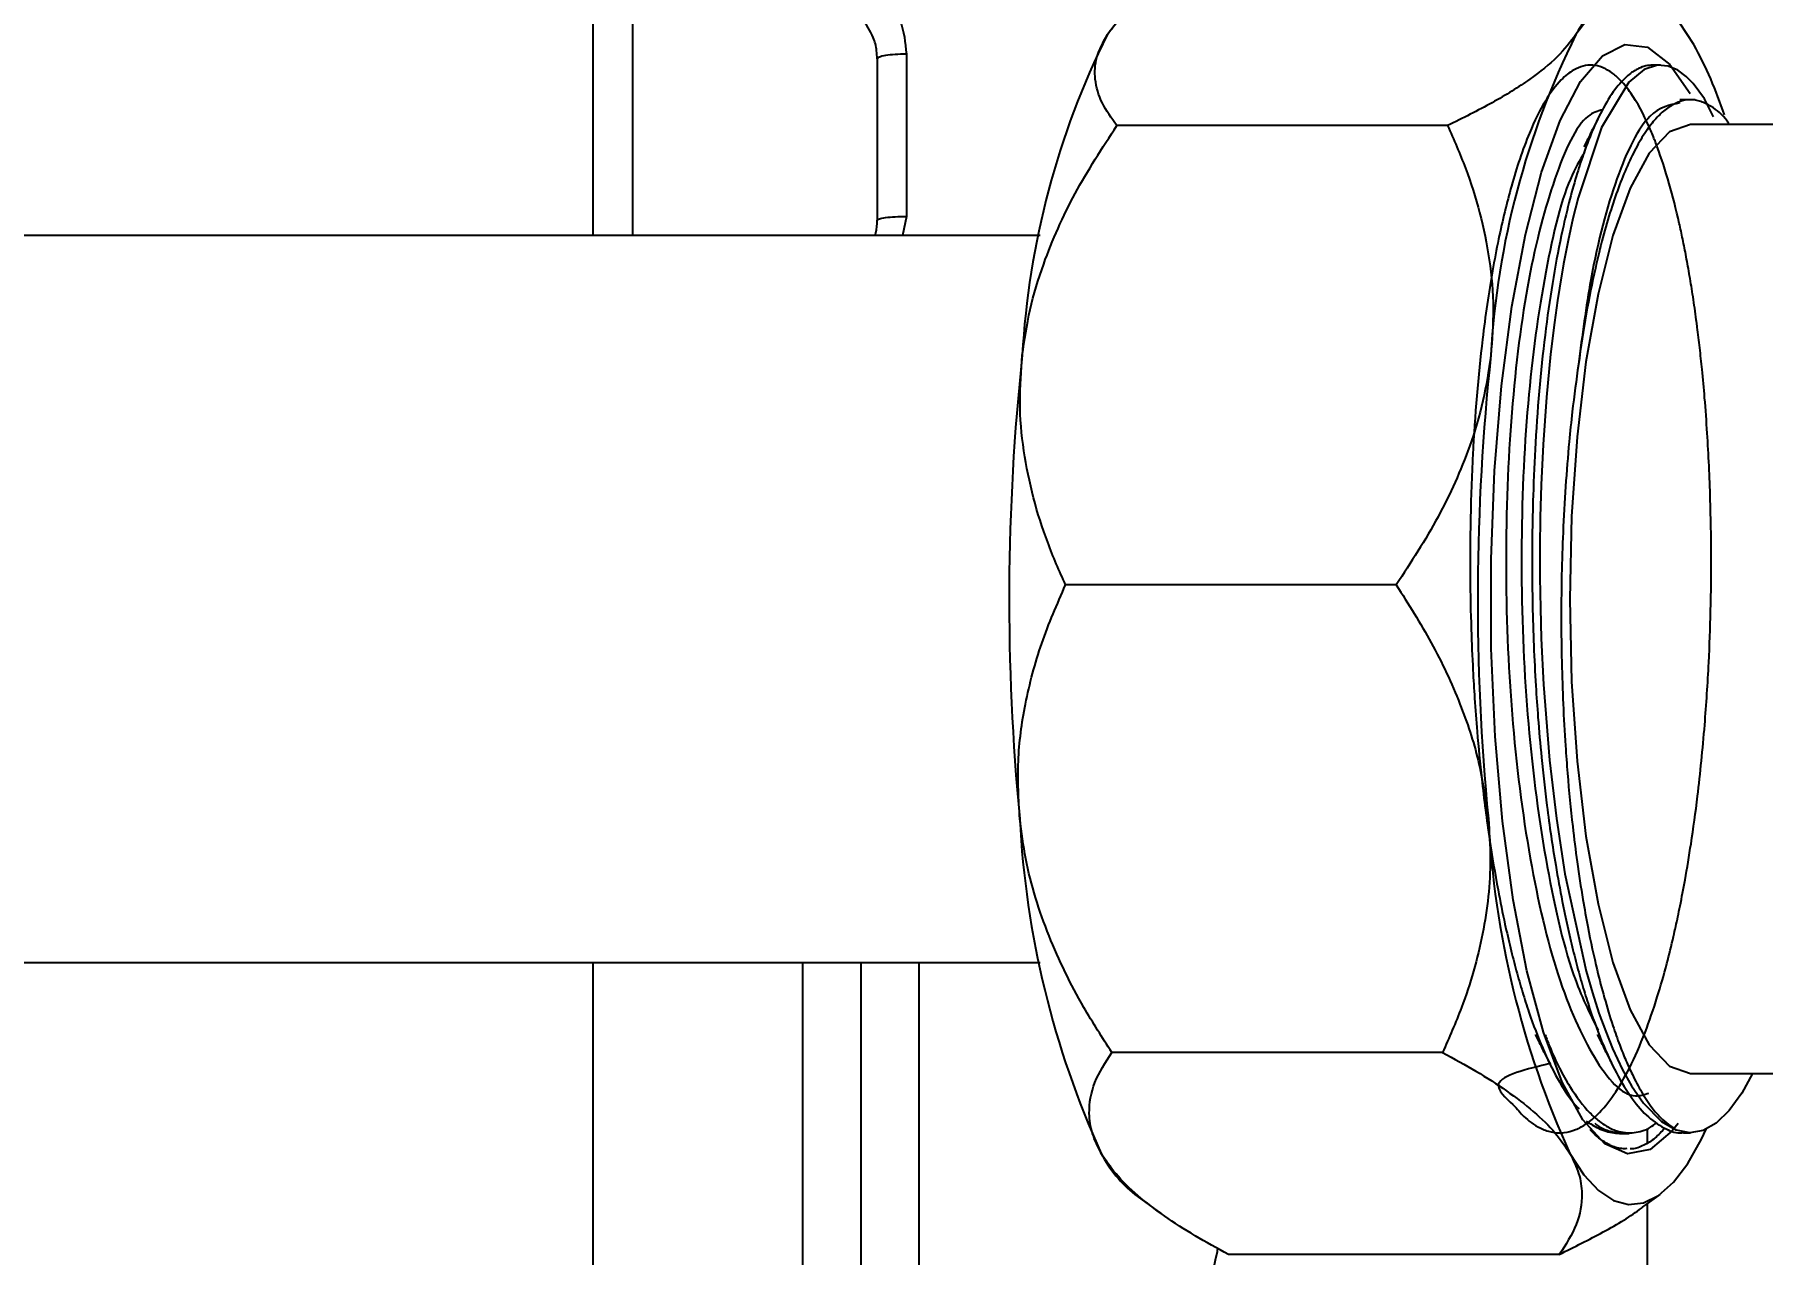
# Model space of a CAD drawing. Header units: millimetres. Extents: x 15 to 415, y 5 to 292.
# Drawn here: x 223.79 to 236.02, y 150.31 to 158.94 of the extents above; entities that cross this region are included whole.
import ezdxf

# ---------------------------------------------------------------- set-up
doc = ezdxf.new("R2010")
doc.units = ezdxf.units.MM
doc.styles.add('SLDTEXTSTYLE0', font='TXT', dxfattribs={"width": 0.75})
doc.dimstyles.new('SLDDIMSTYLE0', dxfattribs={"dimtxt": 3.5, "dimasz": 3.302, "dimexe": 0, "dimexo": 0.0625, "dimgap": 0.875, "dimtad": 1, "dimlfac": 3.5, "dimrnd": 1e-09, "dimzin": 12, "dimdsep": 46, "dimtxsty": 'SLDTEXTSTYLE0', "dimsah": 1, "dimcen": 0.09, "dimadec": 0, "dimazin": 3, "dimtfac": 1, "dimtofl": 0, "dimtmove": 0, "dimatfit": 3, "dimfxl": 0, "dimfrac": 2, "dimtolj": 1, "dimtzin": 12, "dimarcsym": 0})

# ---------------------------------------------------------------- blocks, each defined once
blk = doc.blocks.new('_D_7')
at = {"color": 7, "linetype": 'Continuous', "lineweight": 18}
for p, q in [((211.563, 172.946), (211.563, 106.82)), ((252.057, 125.011), (252.057, 106.82)), ((252.057, 107.82), (211.563, 107.82))]:
    blk.add_line(p, q, dxfattribs=at)
for points in [[(211.563, 107.82), (214.865, 107.312), (214.865, 108.328)], [(252.057, 107.82), (248.755, 108.328), (248.755, 107.312)]]:
    blk.add_solid(points, dxfattribs=at)
at = {"color": 7, "linetype": 'Continuous', "lineweight": 18, "insert": (225.917, 112.331), "char_height": 3.5, "attachment_point": 1, "style": 'SLDTEXTSTYLE0'}
blk.add_mtext('160', dxfattribs=at)

msp = doc.modelspace()

# ---------------------------------------------------------------- linework, layer by layer
at = {"color": 7, "linetype": 'Continuous', "lineweight": 25}
for p, q in [((227.7424, 157.5174), (227.7424, 159.5234)), ((229.7521, 158.7681), (229.7521, 157.6259)), ((229.9589, 158.801), (229.9589, 157.6531)), ((235.2943, 158.7232), (235.2394, 158.7232)), ((235.5411, 158.4777), (235.4315, 158.4777)), ((233.7885, 158.2958), (231.4484, 158.2958)), ((236.8193, 158.3031), (235.5067, 158.3031)), ((230.9047, 157.5174), (221.8285, 157.5174)), ((233.4253, 155.0456), (231.0851, 155.0456)), ((221.8285, 152.3745), (230.9047, 152.3745)), ((227.7424, 152.2317), (227.7424, 152.3745)), ((227.7424, 148.5722), (227.7424, 152.2317)), ((233.7527, 151.737), (231.4125, 151.737)), ((235.5067, 151.5888), (236.8193, 151.5888)), ((235.0201, 151.1687), (235.0749, 151.1687)), ((235.1996, 151.1989), (235.1996, 151.0948)), ((235.4588, 151.1687), (235.5067, 151.1687)), ((231.5758, 150.7334), (231.7319, 150.6184)), ((235.1921, 150.6593), (235.2927, 150.7334)), ((235.1996, 150.6648), (235.1996, 149.1802)), ((234.579, 150.3082), (232.2388, 150.3082))]:
    msp.add_line(p, q, dxfattribs=at)
at = {"color": 8, "linetype": 'Continuous', "lineweight": 25}
for p, q in [((228.0207, 159.2129), (228.0207, 157.5174)), ((229.9589, 157.6531), (229.9317, 157.5174)), ((229.2272, 148.9174), (229.2272, 152.3745)), ((229.6375, 152.3745), (229.6375, 148.8232)), ((230.0492, 148.4466), (230.0492, 152.3745))]:
    msp.add_line(p, q, dxfattribs=at)
at = {"color": 7, "linetype": 'Continuous', "lineweight": 25, "flags": 128}
for points in [[(235.5307, 158.8693), (235.4308, 159.0195), (235.3277, 159.1304), (235.2223, 159.201), (235.1156, 159.2307), (235.0087, 159.2191), (234.9026, 159.1663), (234.7984, 159.0729), (234.697, 158.9397)], [(231.5758, 159.1585), (231.4825, 159.0729), (231.381, 158.9397)], [(234.7299, 158.6069), (234.8839, 158.7881), (235.0433, 158.8698), (235.2039, 158.8499), (235.3617, 158.7288), (235.505, 158.5232)], [(235.671, 158.3585), (235.6053, 158.4847), (235.526, 158.5931), (235.4769, 158.6431), (235.4166, 158.6876), (235.3487, 158.7162), (235.2737, 158.7222), (235.1787, 158.6914), (235.0706, 158.6022), (234.8779, 158.2815), (234.7113, 157.7847), (234.6749, 157.6377), (234.6408, 157.482), (234.609, 157.318), (234.5797, 157.1462), (234.566, 157.0575), (234.5443, 156.9031), (234.5171, 156.6777), (234.4879, 156.3748), (234.4644, 156.0386), (234.4511, 155.7539), (234.4446, 155.5261), (234.4416, 155.3121), (234.4418, 155.0969), (234.445, 154.8812), (234.4513, 154.6657), (234.467, 154.3409), (234.5096, 153.8064), (234.5582, 153.3929), (234.6188, 153.0007), (234.7695, 152.3123), (234.8138, 152.1581), (234.8598, 152.0155), (234.9072, 151.8845), (234.9557, 151.765), (235.0266, 151.6144), (235.0903, 151.5009), (235.1744, 151.3789), (235.3031, 151.2485), (235.4086, 151.1884), (235.4086, 151.1884)], [(235.419, 151.2336), (235.3784, 151.1822), (235.2213, 151.0503), (235.0607, 151.0193), (234.901, 151.0901), (234.7462, 151.2606), (234.6004, 151.5267), (234.4673, 151.8813), (234.3504, 152.3152), (234.2528, 152.8173), (234.1768, 153.3746), (234.1246, 153.9725), (234.0974, 154.5956), (234.096, 155.2279), (234.1204, 155.8528), (234.17, 156.4542), (234.2434, 157.0166), (234.3389, 157.5253), (234.4538, 157.9672), (234.5853, 158.3309), (234.7299, 158.6069)], [(235.5067, 158.3031), (235.3585, 158.2521), (235.2148, 158.1006), (235.08, 157.8533), (234.9581, 157.5177), (234.8529, 157.1039), (234.7676, 156.6245), (234.7047, 156.0942), (234.6662, 155.5289), (234.6532, 154.9459), (234.6662, 154.363), (234.7047, 153.7977), (234.7676, 153.2674), (234.8529, 152.788), (234.9581, 152.3742), (235.08, 152.0386), (235.2148, 151.7913), (235.3585, 151.6398), (235.5067, 151.5888)], [(235.9469, 151.5888), (235.8705, 151.4501), (235.7816, 151.3267), (235.6901, 151.2382), (235.5968, 151.1853), (235.5027, 151.1687), (235.4086, 151.1884)], [(235.4875, 150.9522), (235.5851, 151.1238), (235.6191, 151.1946)], [(234.6537, 151.0226), (234.7536, 150.8724), (234.8568, 150.7615), (234.9622, 150.6909), (235.0688, 150.6612), (235.1757, 150.6728), (235.2818, 150.7256), (235.386, 150.819), (235.4875, 150.9522)]]:
    msp.add_lwpolyline(points, dxfattribs=at)
at = {"color": 7, "linetype": 'Continuous', "lineweight": 25}
for centre, radius, start, end in [((236.5839, 156.3445), 5.8142, 153.48974, 176.78439), ((239.8998, 156.3445), 5.8142, 153.48974, 176.78439), ((232.9733, 157.4623), 2.9188, 18.1519, 28.8181), ((246.8328, 154.9433), 16.1466, 173.85861, 185.51572), ((250.1487, 154.9433), 16.1466, 173.85861, 185.51572), ((237.2776, 153.7237), 6.5251, 182.92045, 204.4539), ((240.5935, 153.7237), 6.5251, 182.92045, 204.4539), ((232.127, 151.4295), 0.8879, 207.27757, 231.6289)]:
    msp.add_arc(centre, radius, start, end, dxfattribs=at)
for points, knots in [([(231.381, 158.9397), (231.4082, 158.9767), (231.4868, 159.0837), (231.7, 159.2602), (231.9909, 159.4375), (232.2055, 159.5426), (232.2895, 159.5837)], [0, 0, 0, 0, 0.1638321, 0.4746302, 0.7943879, 1, 1, 1, 1]), ([(234.6297, 159.5837), (234.6599, 159.5426), (234.7361, 159.4392), (234.7963, 159.262), (234.7803, 159.0856), (234.7181, 158.9767), (234.697, 158.9397)], [0, 0, 0, 0, 0.20561369, 0.51701168, 0.83616664, 1, 1, 1, 1]), ([(229.7991, 159.2273), (229.8434, 159.1663), (229.9358, 159.0392), (229.951, 158.8825), (229.9589, 158.801)], [0, 0, 0, 0, 0.4794038, 1, 1, 1, 1]), ([(229.7521, 158.7681), (229.7513, 158.7872), (229.7492, 158.8385), (229.7243, 158.9398), (229.6755, 159.0086), (229.6456, 159.0509)], [0, 0, 0, 0, 0.1865159, 0.5009295, 1, 1, 1, 1]), ([(231.4484, 158.2958), (231.4105, 158.3483), (231.3343, 158.4541), (231.2877, 158.6164), (231.2946, 158.7792), (231.3521, 158.8859), (231.381, 158.9397)], [0, 0, 0, 0, 0.262126, 0.5272899, 0.7614272, 1, 1, 1, 1]), ([(234.697, 158.9397), (234.6565, 158.8869), (234.5749, 158.7803), (234.3705, 158.6181), (234.1107, 158.4548), (233.8964, 158.349), (233.7885, 158.2958)], [0, 0, 0, 0, 0.2339983, 0.4727101, 0.7345837, 1, 1, 1, 1]), ([(234.5198, 151.6607), (234.3446, 151.6184), (234.0405, 151.545), (234.2576, 151.3716), (234.3161, 151.2914), (234.3838, 151.2372), (234.4475, 151.1977), (234.5261, 151.1697), (234.6099, 151.1656), (234.6938, 151.1875), (234.7724, 151.2305), (234.9026, 151.3394), (235.0442, 151.5457), (235.1817, 151.8583), (235.2693, 152.1117), (235.3355, 152.3435), (235.383, 152.5367), (235.4135, 152.6754), (235.4408, 152.808), (235.4731, 152.9777), (235.5156, 153.2342), (235.5651, 153.5968), (235.6084, 154.0263), (235.637, 154.4685), (235.6516, 154.8727), (235.6554, 155.2601), (235.6486, 155.6823), (235.6315, 156.0527), (235.6094, 156.3559), (235.591, 156.5564), (235.5732, 156.7226), (235.5597, 156.834), (235.5513, 156.8988), (235.549, 156.9161), (235.541, 156.9757), (235.5259, 157.0815), (235.5019, 157.2303), (235.4775, 157.3664), (235.453, 157.4902), (235.4143, 157.668), (235.356, 157.8972), (235.2991, 158.0727), (235.2633, 158.1683), (235.2454, 158.215), (235.188, 158.3538), (235.1085, 158.5004), (235.0201, 158.6105), (234.9528, 158.6716), (234.8862, 158.71), (234.8159, 158.7263), (234.748, 158.7203), (234.6732, 158.6894), (234.5829, 158.6175), (234.477, 158.4767), (234.3792, 158.2796), (234.3002, 158.0679), (234.2252, 157.8246), (234.1607, 157.5581), (234.1056, 157.2696), (234.0677, 157.0327), (234.0124, 156.6152), (233.9692, 156.1021), (233.949, 155.5281), (233.9465, 155.1132), (233.9535, 154.758), (233.9657, 154.4708), (233.98, 154.2302), (233.9996, 153.9722), (234.0325, 153.6348), (234.0814, 153.2576), (234.1385, 152.9173), (234.1896, 152.6651), (234.233, 152.4759), (234.2743, 152.3152), (234.3179, 152.1633), (234.4093, 151.8781), (234.5296, 151.6032), (234.6529, 151.4066), (234.7052, 151.3524), (234.7184, 151.3387)], [0, 0, 0, 0, 0.0215232, 0.0373724, 0.049282, 0.05725, 0.0667016, 0.0783551, 0.0922097, 0.1040239, 0.1157735, 0.1274586, 0.1631684, 0.1823556, 0.1985052, 0.2121226, 0.2224774, 0.2295683, 0.2333947, 0.2422924, 0.2541888, 0.2690828, 0.2905038, 0.3086139, 0.3234112, 0.3395245, 0.3554893, 0.3749639, 0.3857346, 0.3945823, 0.4015068, 0.4082864, 0.4100531, 0.410668, 0.4107377, 0.4185349, 0.4259462, 0.4329716, 0.4396111, 0.4458647, 0.4626917, 0.4809282, 0.4823621, 0.4846638, 0.4918701, 0.5166705, 0.5292807, 0.539399, 0.5521544, 0.5637625, 0.5753706, 0.5869788, 0.602335, 0.6225729, 0.6441553, 0.6582656, 0.6710842, 0.6931658, 0.7049959, 0.7167655, 0.7284746, 0.7641856, 0.7832445, 0.799465, 0.8145816, 0.8262243, 0.8343914, 0.8440988, 0.8582273, 0.8770914, 0.8937071, 0.9056885, 0.9144793, 0.9232701, 0.9320609, 0.9408517, 0.9759425, 0.9939262, 1, 1, 1, 1]), ([(235.2394, 158.723), (235.2231, 158.722), (235.1899, 158.72), (235.1347, 158.6997), (235.0696, 158.6585), (234.9899, 158.5785), (234.9037, 158.4515), (234.8231, 158.2883), (234.7579, 158.1211), (234.7031, 157.9547), (234.6515, 157.7715), (234.5939, 157.5299), (234.5356, 157.2272), (234.4637, 156.7399), (234.4159, 156.2147), (234.3934, 155.7096), (234.3873, 155.4208), (234.3859, 155.1621), (234.3886, 154.9036), (234.3974, 154.6159), (234.4108, 154.3504), (234.429, 154.0858), (234.454, 153.8012), (234.4939, 153.448), (234.5438, 153.108), (234.5893, 152.8588), (234.6239, 152.6878), (234.6552, 152.5452), (234.6952, 152.3825), (234.7374, 152.2281), (234.827, 151.9344), (234.9793, 151.5623), (235.1716, 151.295), (235.3289, 151.1938), (235.4127, 151.1628), (235.454, 151.1705), (235.4588, 151.1713)], [0, 0, 0, 0, 0.0174044, 0.0355792, 0.0593354, 0.0879758, 0.1237093, 0.1576067, 0.1843922, 0.2063236, 0.2306789, 0.2574576, 0.2943589, 0.3309464, 0.4054995, 0.437924, 0.4625501, 0.4793743, 0.5036406, 0.527907, 0.5521736, 0.57127, 0.5960963, 0.6266504, 0.6662452, 0.6918196, 0.701074, 0.7192664, 0.7374589, 0.7556514, 0.7738439, 0.847647, 0.9221908, 0.9615032, 0.9955896, 1, 1, 1, 1]), ([(235.7828, 158.3031), (235.7782, 158.3102), (235.7369, 158.3726), (235.6687, 158.4245), (235.5806, 158.4703), (235.5052, 158.4818), (235.4291, 158.4689), (235.3536, 158.4303), (235.2798, 158.3673), (235.2078, 158.2807), (235.137, 158.1692), (235.0691, 158.0346), (235.0047, 157.8791), (234.944, 157.7035), (234.8866, 157.5062), (234.8269, 157.2619), (234.767, 156.9658), (234.7319, 156.7264), (234.7142, 156.6058)], [0, 0, 0, 0, 0.011976, 0.1058749, 0.1652917, 0.225121, 0.2862514, 0.3478315, 0.4072483, 0.4670776, 0.5282081, 0.5897881, 0.6492049, 0.7090343, 0.7701647, 0.8317448, 0.915292, 1, 1, 1, 1]), ([(234.886, 158.4076), (234.8507, 158.3977), (234.7292, 158.3635), (234.5422, 157.9573), (234.3513, 157.2402), (234.2294, 156.2874), (234.1879, 155.2119), (234.2311, 154.1082), (234.3603, 153.0898), (234.562, 152.2378), (234.8213, 151.6664), (235.0497, 151.3978), (235.1804, 151.4398), (235.2115, 151.4498)], [0, 0, 0, 0, 0.0424173, 0.1462334, 0.2478072, 0.3510864, 0.4542155, 0.5558949, 0.6597232, 0.7614417, 0.8645197, 0.9678426, 1, 1, 1, 1]), ([(235.4321, 158.4559), (235.3603, 158.442), (235.2018, 158.4113), (234.9812, 157.9626), (234.8093, 157.3252), (234.7414, 156.812), (234.7142, 156.6058)], [0, 0, 0, 0, 0.2389765, 0.5277542, 0.8102946, 1, 1, 1, 1]), ([(234.8618, 158.3645), (234.8437, 158.3281), (234.8075, 158.2554), (234.7712, 158.1825), (234.753, 158.146)], [0, 0, 0, 0, 0.5000085, 1, 1, 1, 1]), ([(230.7789, 156.6707), (230.7948, 156.7784), (230.8269, 156.9955), (230.9449, 157.3811), (231.1412, 157.8231), (231.3453, 158.1372), (231.4484, 158.2958)], [0, 0, 0, 0, 0.1893593, 0.3812577, 0.6874988, 1, 1, 1, 1]), ([(233.7885, 158.2958), (233.8324, 158.196), (233.9205, 157.9959), (234.0211, 157.6787), (234.0898, 157.3465), (234.12, 157.0079), (234.103, 156.7806), (234.0948, 156.6707)], [0, 0, 0, 0, 0.1977545, 0.3966796, 0.6005789, 0.8069359, 1, 1, 1, 1]), ([(234.7573, 158.1073), (234.7232, 158.0498), (234.6112, 157.8607), (234.4624, 157.2254), (234.3387, 156.2913), (234.2978, 155.2113), (234.3404, 154.1069), (234.4711, 153.0957), (234.6463, 152.3119), (234.7934, 152.0151), (234.853, 151.8947)], [0, 0, 0, 0, 0.0609716, 0.2002876, 0.3419428, 0.4833919, 0.6228528, 0.7652609, 0.9047754, 1, 1, 1, 1]), ([(229.7366, 157.5174), (229.7388, 157.5239), (229.7506, 157.5589), (229.7514, 157.5959), (229.7521, 157.6259)], [0, 0, 0, 0, 0.1879519, 1, 1, 1, 1]), ([(231.0851, 155.0456), (231.0412, 155.1453), (230.9531, 155.3455), (230.8526, 155.6627), (230.7839, 155.9949), (230.7537, 156.3334), (230.7707, 156.5608), (230.7789, 156.6707)], [0, 0, 0, 0, 0.19775454, 0.39667957, 0.60057886, 0.80693592, 1, 1, 1, 1]), ([(234.0948, 156.6707), (234.0789, 156.5629), (234.0468, 156.3459), (233.9287, 155.9602), (233.7325, 155.5182), (233.5284, 155.2042), (233.4253, 155.0456)], [0, 0, 0, 0, 0.1893593, 0.3812577, 0.6874988, 1, 1, 1, 1]), ([(234.7142, 156.6058), (234.699, 156.4951), (234.6745, 156.3175), (234.6343, 155.9247), (234.6079, 155.5378), (234.5954, 155.1425), (234.5915, 154.8355), (234.5944, 154.529), (234.6054, 154.2008), (234.6198, 153.9389), (234.6413, 153.6483), (234.6682, 153.3721), (234.7056, 153.0751), (234.7417, 152.839), (234.7881, 152.581), (234.8385, 152.3475), (234.8987, 152.1158), (234.9523, 151.9394), (235.0039, 151.7936), (235.0501, 151.6787), (235.1015, 151.5657), (235.1634, 151.45), (235.23, 151.3508), (235.3122, 151.253), (235.3703, 151.2141), (235.4086, 151.1884)], [0, 0, 0, 0, 0.0527149, 0.0845585, 0.177378, 0.2195211, 0.2514054, 0.3062032, 0.3478058, 0.3900735, 0.4184018, 0.4746531, 0.5137805, 0.557211, 0.5899804, 0.64623, 0.6853453, 0.7287331, 0.7614596, 0.7900411, 0.818763, 0.8585991, 0.902803, 0.9361523, 1, 1, 1, 1]), ([(230.761, 153.3913), (230.7535, 153.5269), (230.7384, 153.8009), (230.7956, 154.2175), (230.9072, 154.637), (231.0256, 154.9088), (231.0851, 155.0456)], [0, 0, 0, 0, 0.2339983, 0.4727101, 0.7345837, 1, 1, 1, 1]), ([(233.4253, 155.0456), (233.5109, 154.9105), (233.6831, 154.6388), (233.8769, 154.2219), (234.0177, 153.8036), (234.057, 153.5296), (234.0769, 153.3913)], [0, 0, 0, 0, 0.26212596, 0.52728985, 0.76142716, 1, 1, 1, 1]), ([(231.4125, 151.737), (231.345, 151.8426), (231.175, 152.1082), (230.9541, 152.5633), (230.8099, 153.0167), (230.7734, 153.2964), (230.761, 153.3913)], [0, 0, 0, 0, 0.2056137, 0.5170117, 0.8361666, 1, 1, 1, 1]), ([(234.0769, 153.3913), (234.0833, 153.2964), (234.1017, 153.0215), (234.0487, 152.5681), (233.9186, 152.1125), (233.7994, 151.8426), (233.7527, 151.737)], [0, 0, 0, 0, 0.16383208, 0.47463023, 0.79438792, 1, 1, 1, 1]), ([(234.409, 151.8634), (234.4271, 151.827), (234.4633, 151.7544), (234.4995, 151.6815), (234.5176, 151.6451)], [0, 0, 0, 0, 0.4999934, 1, 1, 1, 1]), ([(234.4789, 151.8632), (234.4891, 151.8358), (234.5434, 151.6897), (234.6488, 151.4926), (234.7684, 151.3317), (234.8558, 151.2531), (234.9194, 151.2097), (235.002, 151.172), (235.1061, 151.1637), (235.2008, 151.1883), (235.2534, 151.2294), (235.2684, 151.2411)], [0, 0, 0, 0, 0.0453697, 0.2415413, 0.4222176, 0.5037702, 0.5666258, 0.6563588, 0.8055277, 0.9446028, 1, 1, 1, 1]), ([(234.8477, 151.8634), (234.8658, 151.827), (234.9019, 151.7544), (234.9382, 151.6815), (234.9563, 151.6451)], [0, 0, 0, 0, 0.4999934, 1, 1, 1, 1]), ([(231.3378, 151.0226), (231.3143, 151.07), (231.267, 151.1654), (231.2439, 151.3349), (231.2783, 151.5292), (231.3675, 151.6673), (231.4125, 151.737)], [0, 0, 0, 0, 0.18935934, 0.38125769, 0.68749882, 1, 1, 1, 1]), ([(233.7527, 151.737), (233.8331, 151.6931), (233.9945, 151.6052), (234.2111, 151.4657), (234.4014, 151.3197), (234.5555, 151.1709), (234.6217, 151.0709), (234.6537, 151.0226)], [0, 0, 0, 0, 0.1977545, 0.3966796, 0.6005789, 0.8069359, 1, 1, 1, 1]), ([(234.7687, 151.2515), (234.7975, 151.2335), (234.8621, 151.1933), (234.9641, 151.1622), (235.037, 151.1637), (235.0736, 151.1644)], [0, 0, 0, 0, 0.2868953, 0.642041, 1, 1, 1, 1]), ([(235.0558, 151.0567), (235.0404, 151.0562), (234.9968, 151.055), (234.9355, 151.08), (234.8724, 151.1203), (234.8298, 151.1554), (234.8051, 151.183), (234.7976, 151.1914)], [0, 0, 0, 0, 0.1762282, 0.50126275, 0.70542616, 0.91018613, 1, 1, 1, 1]), ([(234.8295, 151.2367), (234.8385, 151.2297), (234.8676, 151.2071), (234.9108, 151.1891), (234.9654, 151.1717), (234.9996, 151.1705), (235.0201, 151.1697)], [0, 0, 0, 0, 0.1434772, 0.4632347, 0.6786808, 1, 1, 1, 1]), ([(235.3259, 151.2022), (235.3031, 151.1775), (235.254, 151.1241), (235.1763, 151.0789), (235.1173, 151.0545), (235.0855, 151.0559), (235.0812, 151.0561)], [0, 0, 0, 0, 0.2855959, 0.6157785, 0.9482536, 1, 1, 1, 1]), ([(232.2388, 150.3082), (232.1584, 150.3521), (231.9971, 150.44), (231.7804, 150.5795), (231.5902, 150.7255), (231.4361, 150.8743), (231.3698, 150.9743), (231.3378, 151.0226)], [0, 0, 0, 0, 0.1977545, 0.3966796, 0.6005789, 0.8069359, 1, 1, 1, 1]), ([(234.6537, 151.0226), (234.6773, 150.9752), (234.7246, 150.8798), (234.7477, 150.7103), (234.7132, 150.516), (234.6241, 150.3779), (234.579, 150.3082)], [0, 0, 0, 0, 0.1893593, 0.3812577, 0.6874988, 1, 1, 1, 1]), ([(234.579, 150.3082), (234.6845, 150.3609), (234.8967, 150.4668), (235.1005, 150.5865), (235.1816, 150.6535), (235.1919, 150.662)], [0, 0, 0, 0, 0.4632156, 0.9317996, 1, 1, 1, 1])]:
    msp.add_open_spline(points, degree=3, knots=knots, dxfattribs=at)
for points in [[(229.9589, 158.801), (229.9316, 158.8004), (229.877, 158.7991), (229.8088, 158.7915), (229.7614, 158.7807), (229.7552, 158.7723), (229.7521, 158.7681)], [(229.7521, 157.6259), (229.7552, 157.6294), (229.7614, 157.6364), (229.8088, 157.6452), (229.877, 157.6515), (229.9316, 157.6526), (229.9589, 157.6531)]]:
    msp.add_open_spline(points, degree=3, dxfattribs=at)
at = {"color": 8, "linetype": 'Continuous', "lineweight": 25}
msp.add_open_spline([(231.7493, 148.4854), (231.8153, 148.7891), (231.9474, 149.397), (232.0965, 150.021), (232.1623, 150.3429), (232.1638, 150.3502)], degree=3, knots=[0, 0, 0, 0, 0.4938861, 0.9885656, 1, 1, 1, 1], dxfattribs=at)

# ---------------------------------------------------------------- dimensions: what is measured, and where the dimension line sits
at = {"color": 7, "linetype": 'Continuous', "lineweight": 18}
dim = msp.add_linear_dim(base=(211.5632, 107.8196), p1=(252.0567, 126.0115), p2=(211.5632, 173.9459), text='160', dimstyle='SLDDIMSTYLE0', dxfattribs=at)
dim.commit()
dim.dimension.update_dxf_attribs({"geometry": '_D_7', "text_midpoint": (229.7964, 107.8196), "dimtype": 160})

doc.saveas('drawing.dxf')
